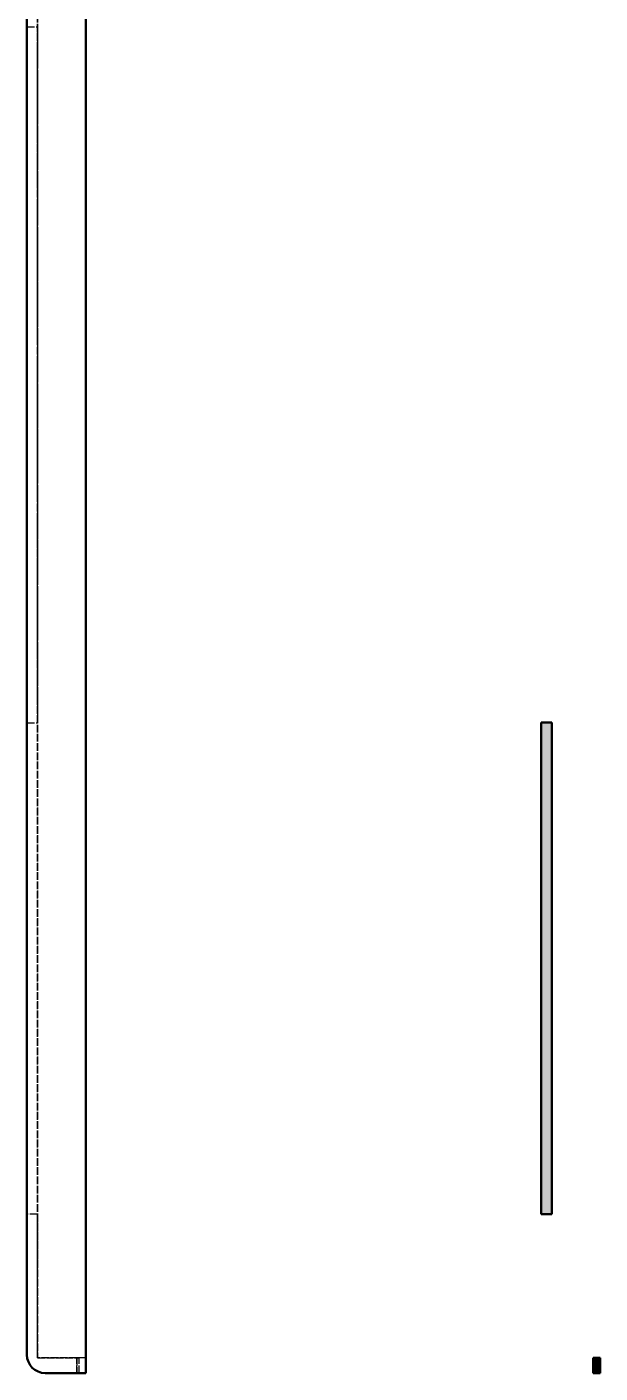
# Model space of a CAD drawing. Header units: millimetres. Extents: x 0 to 420, y 0 to 297.
# Drawn here: x 134 to 171.9, y 106.5 to 195.5 of the extents above; entities that cross this region are included whole.
import ezdxf

# ---------------------------------------------------------------- set-up
doc = ezdxf.new("R2010")
doc.units = ezdxf.units.MM
doc.header["$LTSCALE"] = 0.4
doc.linetypes.add('DASHED', pattern=[1.524, 1.27, -0.254])
for name, color, linetype, lineweight in [('HATCH', 8, 'CONTINUOUS', 13), ('HIDDEN', 8, 'DASHED', 25), ('OUTLINE', 7, 'CONTINUOUS', 50), ('SECTION', 7, 'CONTINUOUS', 50)]:
    doc.layers.add(name, color=color, linetype=linetype, lineweight=lineweight)

msp = doc.modelspace()

# ---------------------------------------------------------------- hatches: boundary and pattern name
at = {"layer": 'HATCH'}
h = msp.add_hatch(color=8, dxfattribs=at)
h.dxf.hatch_style = 1
h.paths.add_polyline_path([(168, 117.002), (168, 117.169), (168, 117.337), (168, 117.504), (168, 117.671), (168, 117.838), (168, 118.006), (168, 118.173), (168, 118.34), (168, 118.507), (168, 118.675), (168, 118.842), (168, 119.009), (168, 119.176), (168, 119.344), (168, 119.511), (168, 119.678), (168, 119.845), (168, 120.013), (168, 120.18), (168, 120.347), (168, 120.514), (168, 120.682), (168, 120.849), (168, 121.016), (168, 121.183), (168, 121.351), (168, 121.518), (168, 121.685), (168, 121.852), (168, 122.02), (168, 122.187), (168, 122.354), (168, 122.521), (168, 122.689), (168, 122.856), (168, 123.023), (168, 123.191), (168, 123.358), (168, 123.525), (168, 123.692), (168, 123.86), (168, 124.027), (168, 124.194), (168, 124.361), (168, 124.529), (168, 124.696), (168, 124.863), (168, 125.03), (168, 125.198), (168, 125.365), (168, 125.532), (168, 125.699), (168, 125.867), (168, 126.034), (168, 126.201), (168, 126.368), (168, 126.536), (168, 126.703), (168, 126.87), (168, 127.037), (168, 127.205), (168, 127.372), (168, 127.539), (168, 127.706), (168, 127.874), (168, 128.041), (168, 128.208), (168, 128.375), (168, 128.543), (168, 128.71), (168, 128.877), (168, 129.044), (168, 129.212), (168, 129.379), (168, 129.546), (168, 129.713), (168, 129.881), (168, 130.048), (168, 130.215), (168, 130.382), (168, 130.55), (168, 130.717), (168, 130.884), (168, 131.051), (168, 131.219), (168, 131.386), (168, 131.553), (168, 131.72), (168, 131.888), (168, 132.055), (168, 132.222), (168, 132.389), (168, 132.557), (168, 132.724), (168, 132.891), (168, 133.059), (168, 133.226), (168, 133.393), (168, 133.56), (168, 133.728), (168, 133.895), (168, 134.062), (168, 134.229), (168, 134.397), (168, 134.564), (168, 134.731), (168, 134.898), (168, 135.066), (168, 135.233), (168, 135.4), (168, 135.567), (168, 135.735), (168, 135.902), (168, 136.069), (168, 136.236), (168, 136.404), (168, 136.571), (168, 136.738), (168, 136.905), (168, 137.073), (168, 137.24), (168, 137.407), (168, 137.574), (168, 137.742), (168, 137.909), (168, 138.076), (168, 138.243), (168, 138.411), (168, 138.578), (168, 138.745), (168, 138.912), (168, 139.08), (168, 139.247), (168, 139.414), (168, 139.581), (168, 139.749), (168, 139.916), (168, 140.083), (168, 140.25), (168, 140.418), (168, 140.585), (168, 140.752), (168, 140.919), (168, 141.087), (168, 141.254), (168, 141.421), (168, 141.588), (168, 141.756), (168, 141.923), (168, 142.09), (168, 142.258), (168, 142.425), (168, 142.592), (168, 142.759), (168, 142.927), (168, 143.094), (168, 143.261), (168, 143.428), (168, 143.596), (168, 143.763), (168, 143.93), (168, 144.097), (168, 144.265), (168, 144.432), (168, 144.599), (168, 144.766), (168, 144.934), (168, 145.101), (168, 145.268), (168, 145.435), (168, 145.603), (168, 145.77), (168, 145.937), (168, 146.104), (168, 146.272), (168, 146.439), (168, 146.606), (168, 146.773), (168, 146.941), (168, 147.108), (168, 147.275), (168, 147.442), (168, 147.61), (168, 147.777), (168, 147.944), (168, 148.111), (168, 148.279), (168, 148.446), (168, 148.613), (168, 148.78), (168, 148.948), (168, 149.115), (168, 149.282), (168, 149.449), (168.115, 149.502), (168.282, 149.502), (168.449, 149.502), (168.616, 149.502), (168.7, 149.418), (168.7, 149.251), (168.7, 149.084), (168.7, 148.917), (168.7, 148.749), (168.7, 148.582), (168.7, 148.415), (168.7, 148.248), (168.7, 148.08), (168.7, 147.913), (168.7, 147.746), (168.7, 147.579), (168.7, 147.411), (168.7, 147.244), (168.7, 147.077), (168.7, 146.91), (168.7, 146.742), (168.7, 146.575), (168.7, 146.408), (168.7, 146.241), (168.7, 146.073), (168.7, 145.906), (168.7, 145.739), (168.7, 145.572), (168.7, 145.404), (168.7, 145.237), (168.7, 145.07), (168.7, 144.903), (168.7, 144.735), (168.7, 144.568), (168.7, 144.401), (168.7, 144.234), (168.7, 144.066), (168.7, 143.899), (168.7, 143.732), (168.7, 143.565), (168.7, 143.397), (168.7, 143.23), (168.7, 143.063), (168.7, 142.896), (168.7, 142.728), (168.7, 142.561), (168.7, 142.394), (168.7, 142.227), (168.7, 142.059), (168.7, 141.892), (168.7, 141.725), (168.7, 141.558), (168.7, 141.39), (168.7, 141.223), (168.7, 141.056), (168.7, 140.888), (168.7, 140.721), (168.7, 140.554), (168.7, 140.387), (168.7, 140.219), (168.7, 140.052), (168.7, 139.885), (168.7, 139.718), (168.7, 139.55), (168.7, 139.383), (168.7, 139.216), (168.7, 139.049), (168.7, 138.881), (168.7, 138.714), (168.7, 138.547), (168.7, 138.38), (168.7, 138.212), (168.7, 138.045), (168.7, 137.878), (168.7, 137.711), (168.7, 137.543), (168.7, 137.376), (168.7, 137.209), (168.7, 137.042), (168.7, 136.874), (168.7, 136.707), (168.7, 136.54), (168.7, 136.373), (168.7, 136.205), (168.7, 136.038), (168.7, 135.871), (168.7, 135.704), (168.7, 135.536), (168.7, 135.369), (168.7, 135.202), (168.7, 135.035), (168.7, 134.867), (168.7, 134.7), (168.7, 134.533), (168.7, 134.366), (168.7, 134.198), (168.7, 134.031), (168.7, 133.864), (168.7, 133.697), (168.7, 133.529), (168.7, 133.362), (168.7, 133.195), (168.7, 133.028), (168.7, 132.86), (168.7, 132.693), (168.7, 132.526), (168.7, 132.359), (168.7, 132.191), (168.7, 132.024), (168.7, 131.857), (168.7, 131.689), (168.7, 131.522), (168.7, 131.355), (168.7, 131.188), (168.7, 131.02), (168.7, 130.853), (168.7, 130.686), (168.7, 130.519), (168.7, 130.351), (168.7, 130.184), (168.7, 130.017), (168.7, 129.85), (168.7, 129.682), (168.7, 129.515), (168.7, 129.348), (168.7, 129.181), (168.7, 129.013), (168.7, 128.846), (168.7, 128.679), (168.7, 128.512), (168.7, 128.344), (168.7, 128.177), (168.7, 128.01), (168.7, 127.843), (168.7, 127.675), (168.7, 127.508), (168.7, 127.341), (168.7, 127.174), (168.7, 127.006), (168.7, 126.839), (168.7, 126.672), (168.7, 126.505), (168.7, 126.337), (168.7, 126.17), (168.7, 126.003), (168.7, 125.836), (168.7, 125.668), (168.7, 125.501), (168.7, 125.334), (168.7, 125.167), (168.7, 124.999), (168.7, 124.832), (168.7, 124.665), (168.7, 124.498), (168.7, 124.33), (168.7, 124.163), (168.7, 123.996), (168.7, 123.829), (168.7, 123.661), (168.7, 123.494), (168.7, 123.327), (168.7, 123.16), (168.7, 122.992), (168.7, 122.825), (168.7, 122.658), (168.7, 122.491), (168.7, 122.323), (168.7, 122.156), (168.7, 121.989), (168.7, 121.821), (168.7, 121.654), (168.7, 121.487), (168.7, 121.32), (168.7, 121.152), (168.7, 120.985), (168.7, 120.818), (168.7, 120.651), (168.7, 120.483), (168.7, 120.316), (168.7, 120.149), (168.7, 119.982), (168.7, 119.814), (168.7, 119.647), (168.7, 119.48), (168.7, 119.313), (168.7, 119.145), (168.7, 118.978), (168.7, 118.811), (168.7, 118.644), (168.7, 118.476), (168.7, 118.309), (168.7, 118.142), (168.7, 117.975), (168.7, 117.807), (168.7, 117.64), (168.7, 117.473), (168.7, 117.306), (168.7, 117.138), (168.669, 117.002), (168.502, 117.002), (168.335, 117.002), (168.167, 117.002), (168, 117.002)])
h = msp.add_hatch(color=8, dxfattribs=at)
h.dxf.hatch_style = 1
h.paths.add_polyline_path([(171.45, 106.502), (171.45, 106.564), (171.45, 106.625), (171.45, 106.687), (171.45, 106.749), (171.45, 106.811), (171.45, 106.872), (171.45, 106.934), (171.45, 106.996), (171.45, 107.057), (171.45, 107.119), (171.45, 107.181), (171.45, 107.243), (171.45, 107.304), (171.45, 107.366), (171.45, 107.428), (171.45, 107.489), (171.499, 107.502), (171.561, 107.502), (171.622, 107.502), (171.684, 107.502), (171.746, 107.502), (171.807, 107.502), (171.869, 107.502), (171.9, 107.471), (171.9, 107.41), (171.9, 107.348), (171.9, 107.286), (171.9, 107.224), (171.9, 107.163), (171.9, 107.101), (171.9, 107.039), (171.9, 106.978), (171.9, 106.916), (171.9, 106.854), (171.9, 106.793), (171.9, 106.731), (171.9, 106.669), (171.9, 106.607), (171.9, 106.546), (171.882, 106.502), (171.82, 106.502), (171.759, 106.502), (171.697, 106.502), (171.635, 106.502), (171.573, 106.502), (171.512, 106.502), (171.45, 106.502)])

# ---------------------------------------------------------------- linework, layer by layer
at = {"layer": 'HIDDEN'}
for p, q in [((134, 242.5), (134, 113.5)), ((137.9, 215.692), (137.9, 113.5)), ((134.7, 209.719), (134.7, 113.5)), ((134.7, 113.5), (134.7, 209.719)), ((137.9, 209.719), (137.9, 113.5)), ((137.9, 113.5), (137.9, 209.719)), ((134, 195.5), (134.7, 195.5)), ((134, 149.5), (134.7, 149.5)), ((134.7, 117), (134, 117)), ((134, 117), (134, 107.7)), ((134, 113.5), (134, 117)), ((134.7, 117), (134, 117)), ((134.7, 117), (134.7, 107.5)), ((134.7, 107.5), (134.7, 117)), ((137.3, 107.5), (134.7, 107.5)), ((134.7, 107.5), (137.3, 107.5)), ((137.9, 107.5), (134.7, 107.5)), ((137.9, 107.5), (134.7, 107.5)), ((137.3, 106.5), (137.3, 107.5)), ((137.3, 106.5), (137.3, 107.5)), ((137.3, 107.5), (137.45, 107.5)), ((137.45, 107.5), (137.3, 107.5)), ((137.3, 107.5), (137.3, 106.5)), ((137.3, 107.5), (137.3, 106.5)), ((137.45, 106.5), (137.45, 107.5)), ((137.45, 106.5), (137.45, 107.5)), ((137.9, 106.5), (135.2, 106.5)), ((137.3, 106.5), (135.2, 106.5)), ((135.2, 106.5), (137.3, 106.5)), ((137.3, 106.5), (137.45, 106.5)), ((137.45, 106.5), (137.3, 106.5))]:
    msp.add_line(p, q, dxfattribs=at)
for points in [[(134, 149.5), (134, 150.984), (134, 152.468), (134, 153.952), (134, 155.435), (134, 156.919), (134, 158.403), (134, 159.887), (134, 161.371), (134, 162.855), (134, 164.339), (134, 165.823), (134, 167.306), (134, 168.79), (134, 170.274), (134, 171.758), (134, 173.242), (134, 174.726), (134, 176.21), (134, 177.694), (134, 179.177), (134, 180.661), (134, 182.145), (134, 183.629), (134, 185.113), (134, 186.597), (134, 188.081), (134, 189.565), (134, 191.048), (134, 192.532), (134, 194.016), (134, 195.5)], [(134, 195.5), (134, 194.758), (134, 194.016), (134, 193.274), (134, 192.532), (134, 191.79), (134, 191.048), (134, 190.306), (134, 189.565), (134, 188.823), (134, 188.081), (134, 187.339), (134, 186.597), (134, 185.855), (134, 185.113), (134, 184.371), (134, 183.629), (134, 182.887), (134, 182.145), (134, 181.403), (134, 180.661), (134, 179.919), (134, 179.177), (134, 178.435), (134, 177.694), (134, 176.952), (134, 176.21), (134, 175.468), (134, 174.726), (134, 173.984), (134, 173.242), (134, 172.5)], [(134.7, 149.5), (134.7, 150.984), (134.7, 152.468), (134.7, 153.952), (134.7, 155.435), (134.7, 156.919), (134.7, 158.403), (134.7, 159.887), (134.7, 161.371), (134.7, 162.855), (134.7, 164.339), (134.7, 165.823), (134.7, 167.306), (134.7, 168.79), (134.7, 170.274), (134.7, 171.758), (134.7, 173.242), (134.7, 174.726), (134.7, 176.21), (134.7, 177.694), (134.7, 179.177), (134.7, 180.661), (134.7, 182.145), (134.7, 183.629), (134.7, 185.113), (134.7, 186.597), (134.7, 188.081), (134.7, 189.565), (134.7, 191.048), (134.7, 192.532), (134.7, 194.016), (134.7, 195.5)], [(134.7, 195.5), (134.7, 194.758), (134.7, 194.016), (134.7, 193.274), (134.7, 192.532), (134.7, 191.79), (134.7, 191.048), (134.7, 190.306), (134.7, 189.565), (134.7, 188.823), (134.7, 188.081), (134.7, 187.339), (134.7, 186.597), (134.7, 185.855), (134.7, 185.113), (134.7, 184.371), (134.7, 183.629), (134.7, 182.887), (134.7, 182.145), (134.7, 181.403), (134.7, 180.661), (134.7, 179.919), (134.7, 179.177), (134.7, 178.435), (134.7, 177.694), (134.7, 176.952), (134.7, 176.21), (134.7, 175.468), (134.7, 174.726), (134.7, 173.984), (134.7, 173.242), (134.7, 172.5)], [(134, 172.5), (134, 171.758), (134, 171.016), (134, 170.274), (134, 169.532), (134, 168.79), (134, 168.048), (134, 167.306), (134, 166.565), (134, 165.823), (134, 165.081), (134, 164.339), (134, 163.597), (134, 162.855), (134, 162.113), (134, 161.371), (134, 160.629), (134, 159.887), (134, 159.145), (134, 158.403), (134, 157.661), (134, 156.919), (134, 156.177), (134, 155.435), (134, 154.694), (134, 153.952), (134, 153.21), (134, 152.468), (134, 151.726), (134, 150.984), (134, 150.242), (134, 149.5)], [(134.7, 172.5), (134.7, 171.758), (134.7, 171.016), (134.7, 170.274), (134.7, 169.532), (134.7, 168.79), (134.7, 168.048), (134.7, 167.306), (134.7, 166.565), (134.7, 165.823), (134.7, 165.081), (134.7, 164.339), (134.7, 163.597), (134.7, 162.855), (134.7, 162.113), (134.7, 161.371), (134.7, 160.629), (134.7, 159.887), (134.7, 159.145), (134.7, 158.403), (134.7, 157.661), (134.7, 156.919), (134.7, 156.177), (134.7, 155.435), (134.7, 154.694), (134.7, 153.952), (134.7, 153.21), (134.7, 152.468), (134.7, 151.726), (134.7, 150.984), (134.7, 150.242), (134.7, 149.5)], [(134, 113.5), (134, 113.313), (134, 113.126), (134, 112.939), (134, 112.752), (134, 112.565), (134, 112.377), (134, 112.19), (134, 112.003), (134, 111.816), (134, 111.629), (134, 111.442), (134, 111.255), (134, 111.068), (134, 110.881), (134, 110.694), (134, 110.506), (134, 110.319), (134, 110.132), (134, 109.945), (134, 109.758), (134, 109.571), (134, 109.384), (134, 109.197), (134, 109.01), (134, 108.823), (134, 108.635), (134, 108.448), (134, 108.261), (134, 108.074), (134, 107.887), (134, 107.7)], [(134.7, 107.5), (134.7, 107.694), (134.7, 107.887), (134.7, 108.081), (134.7, 108.274), (134.7, 108.468), (134.7, 108.661), (134.7, 108.855), (134.7, 109.048), (134.7, 109.242), (134.7, 109.435), (134.7, 109.629), (134.7, 109.823), (134.7, 110.016), (134.7, 110.21), (134.7, 110.403), (134.7, 110.597), (134.7, 110.79), (134.7, 110.984), (134.7, 111.177), (134.7, 111.371), (134.7, 111.565), (134.7, 111.758), (134.7, 111.952), (134.7, 112.145), (134.7, 112.339), (134.7, 112.532), (134.7, 112.726), (134.7, 112.919), (134.7, 113.113), (134.7, 113.306), (134.7, 113.5)], [(134.7, 107.5), (134.7, 107.694), (134.7, 107.887), (134.7, 108.081), (134.7, 108.274), (134.7, 108.468), (134.7, 108.661), (134.7, 108.855), (134.7, 109.048), (134.7, 109.242), (134.7, 109.435), (134.7, 109.629), (134.7, 109.823), (134.7, 110.016), (134.7, 110.21), (134.7, 110.403), (134.7, 110.597), (134.7, 110.79), (134.7, 110.984), (134.7, 111.177), (134.7, 111.371), (134.7, 111.565), (134.7, 111.758), (134.7, 111.952), (134.7, 112.145), (134.7, 112.339), (134.7, 112.532), (134.7, 112.726), (134.7, 112.919), (134.7, 113.113), (134.7, 113.306), (134.7, 113.5)], [(137.9, 106.5), (137.9, 106.726), (137.9, 106.952), (137.9, 107.177), (137.9, 107.403), (137.9, 107.629), (137.9, 107.855), (137.9, 108.081), (137.9, 108.306), (137.9, 108.532), (137.9, 108.758), (137.9, 108.984), (137.9, 109.21), (137.9, 109.435), (137.9, 109.661), (137.9, 109.887), (137.9, 110.113), (137.9, 110.339), (137.9, 110.565), (137.9, 110.79), (137.9, 111.016), (137.9, 111.242), (137.9, 111.468), (137.9, 111.694), (137.9, 111.919), (137.9, 112.145), (137.9, 112.371), (137.9, 112.597), (137.9, 112.823), (137.9, 113.048), (137.9, 113.274), (137.9, 113.5)], [(137.9, 107.5), (137.9, 107.694), (137.9, 107.887), (137.9, 108.081), (137.9, 108.274), (137.9, 108.468), (137.9, 108.661), (137.9, 108.855), (137.9, 109.048), (137.9, 109.242), (137.9, 109.435), (137.9, 109.629), (137.9, 109.823), (137.9, 110.016), (137.9, 110.21), (137.9, 110.403), (137.9, 110.597), (137.9, 110.79), (137.9, 110.984), (137.9, 111.177), (137.9, 111.371), (137.9, 111.565), (137.9, 111.758), (137.9, 111.952), (137.9, 112.145), (137.9, 112.339), (137.9, 112.532), (137.9, 112.726), (137.9, 112.919), (137.9, 113.113), (137.9, 113.306), (137.9, 113.5)], [(137.9, 107.5), (137.9, 107.694), (137.9, 107.887), (137.9, 108.081), (137.9, 108.274), (137.9, 108.468), (137.9, 108.661), (137.9, 108.855), (137.9, 109.048), (137.9, 109.242), (137.9, 109.435), (137.9, 109.629), (137.9, 109.823), (137.9, 110.016), (137.9, 110.21), (137.9, 110.403), (137.9, 110.597), (137.9, 110.79), (137.9, 110.984), (137.9, 111.177), (137.9, 111.371), (137.9, 111.565), (137.9, 111.758), (137.9, 111.952), (137.9, 112.145), (137.9, 112.339), (137.9, 112.532), (137.9, 112.726), (137.9, 112.919), (137.9, 113.113), (137.9, 113.306), (137.9, 113.5)]]:
    msp.add_lwpolyline(points, dxfattribs=at)
msp.add_arc((135.2, 107.7), 1.2, 180, -90, dxfattribs=at)
msp.add_arc((135.2, 107.7), 1.2, 180, -90, dxfattribs=at)
msp.add_arc((135.2, 107.7), 1.2, 180, -90, dxfattribs=at)
at = {"layer": 'OUTLINE'}
for p, q in [((134, 113.5), (134, 242.5)), ((137.9, 113.5), (137.9, 215.692)), ((134, 107.7), (134, 113.5)), ((137.9, 106.5), (135.2, 106.5))]:
    msp.add_line(p, q, dxfattribs=at)
for points in [[(134, 107.7), (134, 107.887), (134, 108.074), (134, 108.261), (134, 108.448), (134, 108.635), (134, 108.823), (134, 109.01), (134, 109.197), (134, 109.384), (134, 109.571), (134, 109.758), (134, 109.945), (134, 110.132), (134, 110.319), (134, 110.506), (134, 110.694), (134, 110.881), (134, 111.068), (134, 111.255), (134, 111.442), (134, 111.629), (134, 111.816), (134, 112.003), (134, 112.19), (134, 112.377), (134, 112.565), (134, 112.752), (134, 112.939), (134, 113.126), (134, 113.313), (134, 113.5)], [(137.9, 106.5), (137.9, 106.726), (137.9, 106.952), (137.9, 107.177), (137.9, 107.403), (137.9, 107.629), (137.9, 107.855), (137.9, 108.081), (137.9, 108.306), (137.9, 108.532), (137.9, 108.758), (137.9, 108.984), (137.9, 109.21), (137.9, 109.435), (137.9, 109.661), (137.9, 109.887), (137.9, 110.113), (137.9, 110.339), (137.9, 110.565), (137.9, 110.79), (137.9, 111.016), (137.9, 111.242), (137.9, 111.468), (137.9, 111.694), (137.9, 111.919), (137.9, 112.145), (137.9, 112.371), (137.9, 112.597), (137.9, 112.823), (137.9, 113.048), (137.9, 113.274), (137.9, 113.5)]]:
    msp.add_lwpolyline(points, dxfattribs=at)
msp.add_arc((135.2, 107.7), 1.2, 180, -90, dxfattribs=at)
at = {"layer": 'SECTION'}
for p, q in [((168, 117.002), (168, 149.502)), ((168, 149.502), (168.7, 149.502)), ((168.7, 149.502), (168.7, 117.002)), ((168.7, 117.002), (168, 117.002)), ((171.45, 106.502), (171.45, 107.502)), ((171.45, 107.502), (171.9, 107.502)), ((171.9, 107.502), (171.9, 106.502)), ((171.9, 106.502), (171.45, 106.502))]:
    msp.add_line(p, q, dxfattribs=at)

doc.saveas('drawing.dxf')
